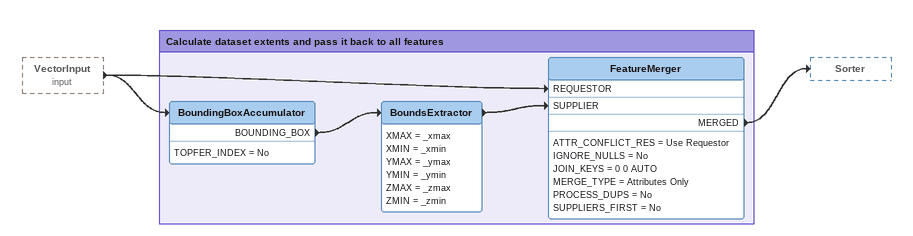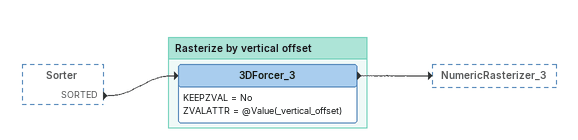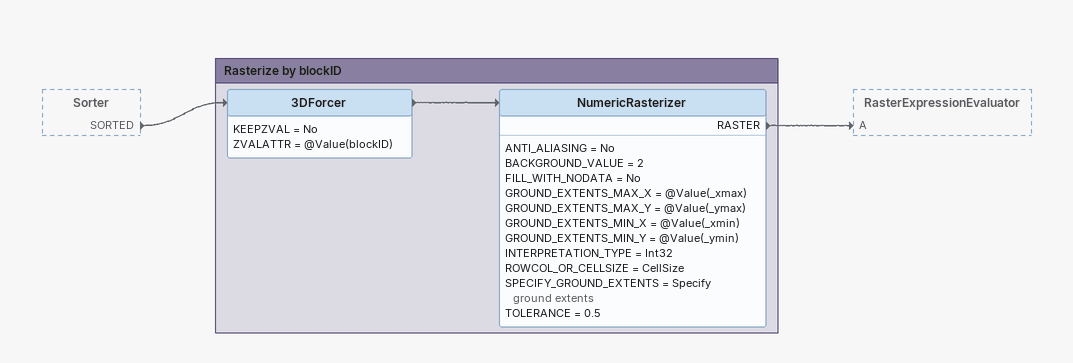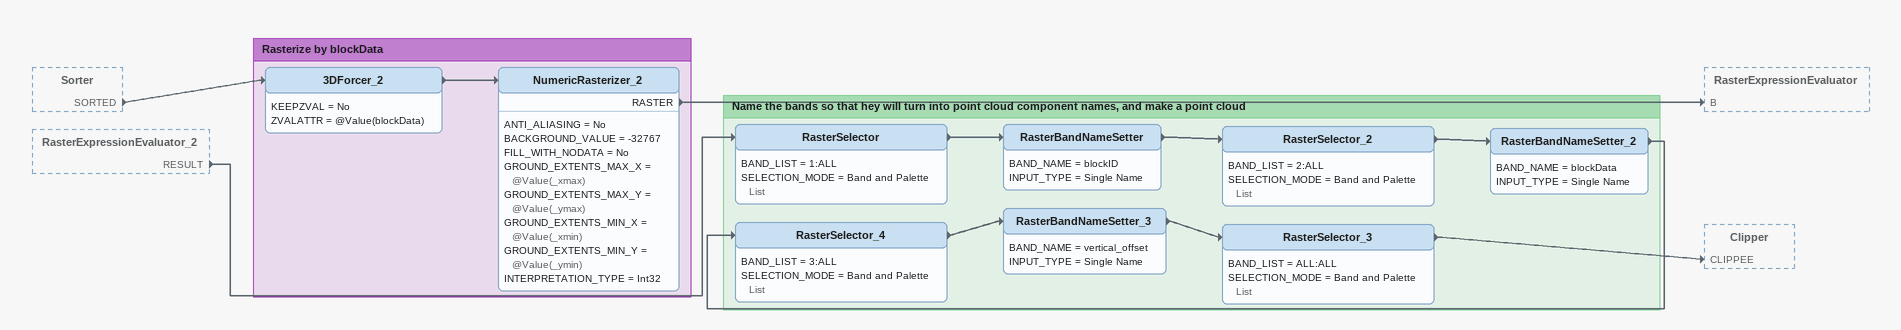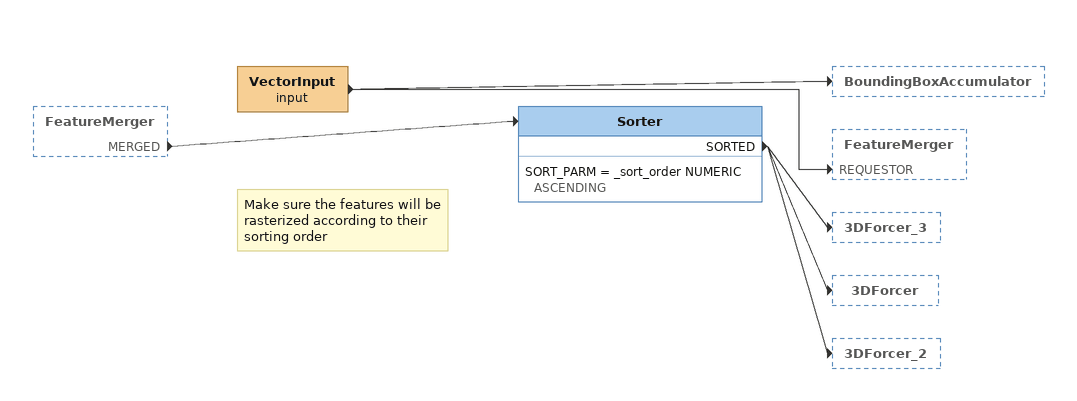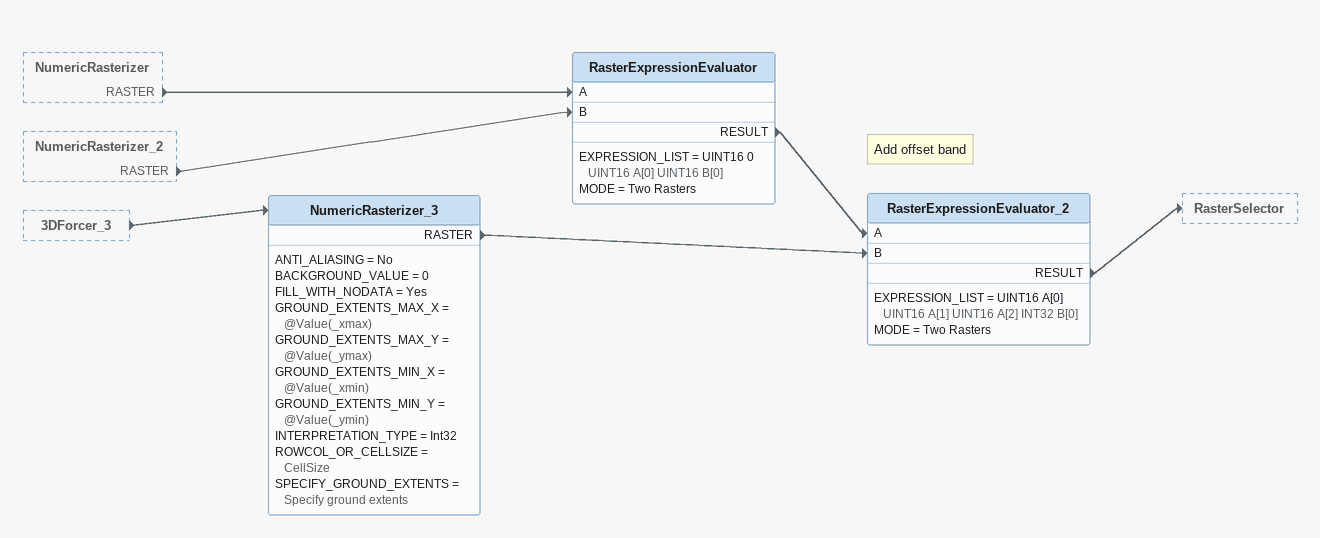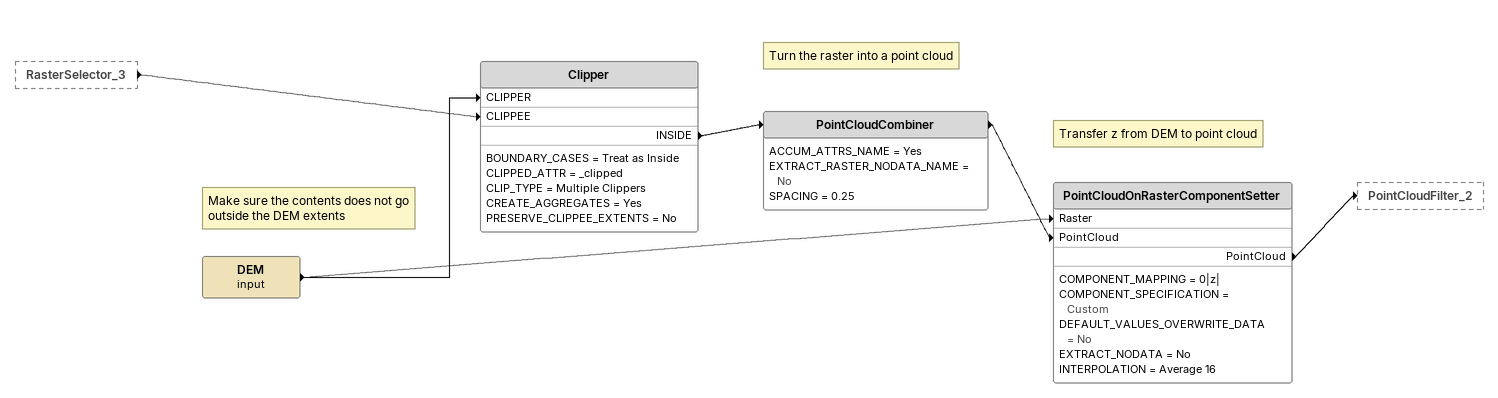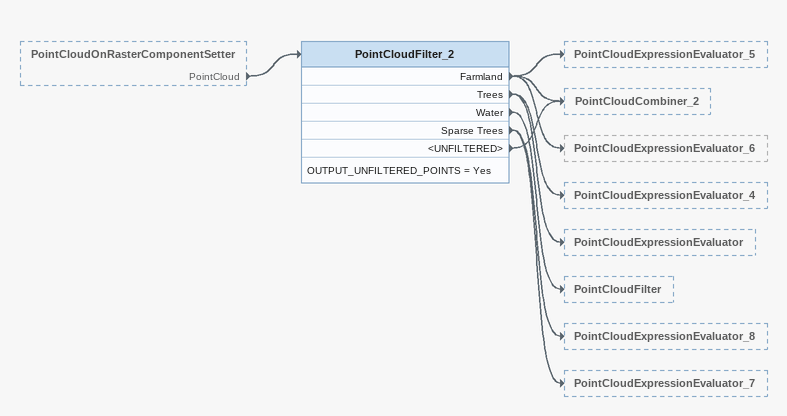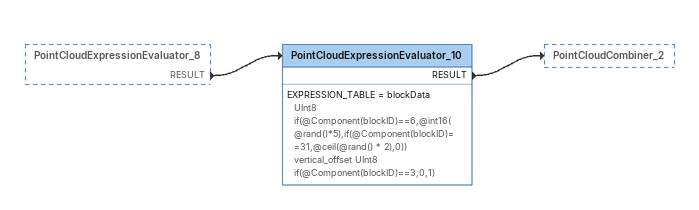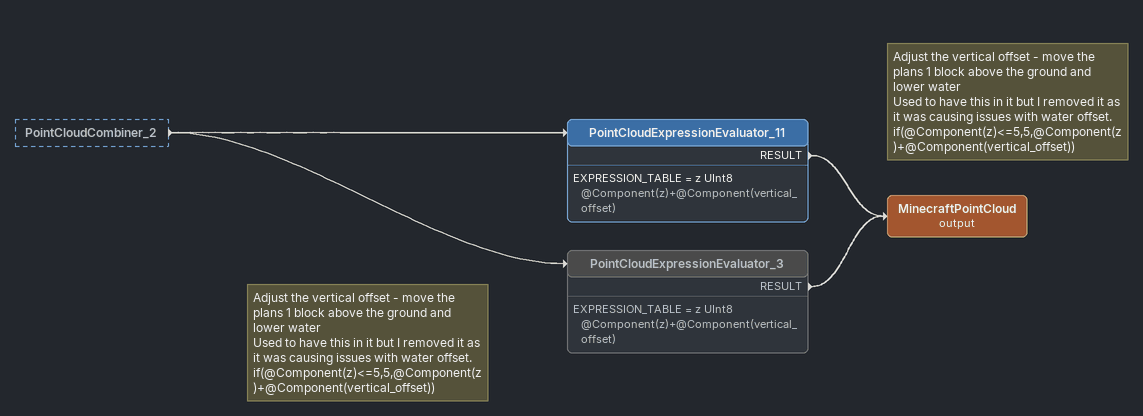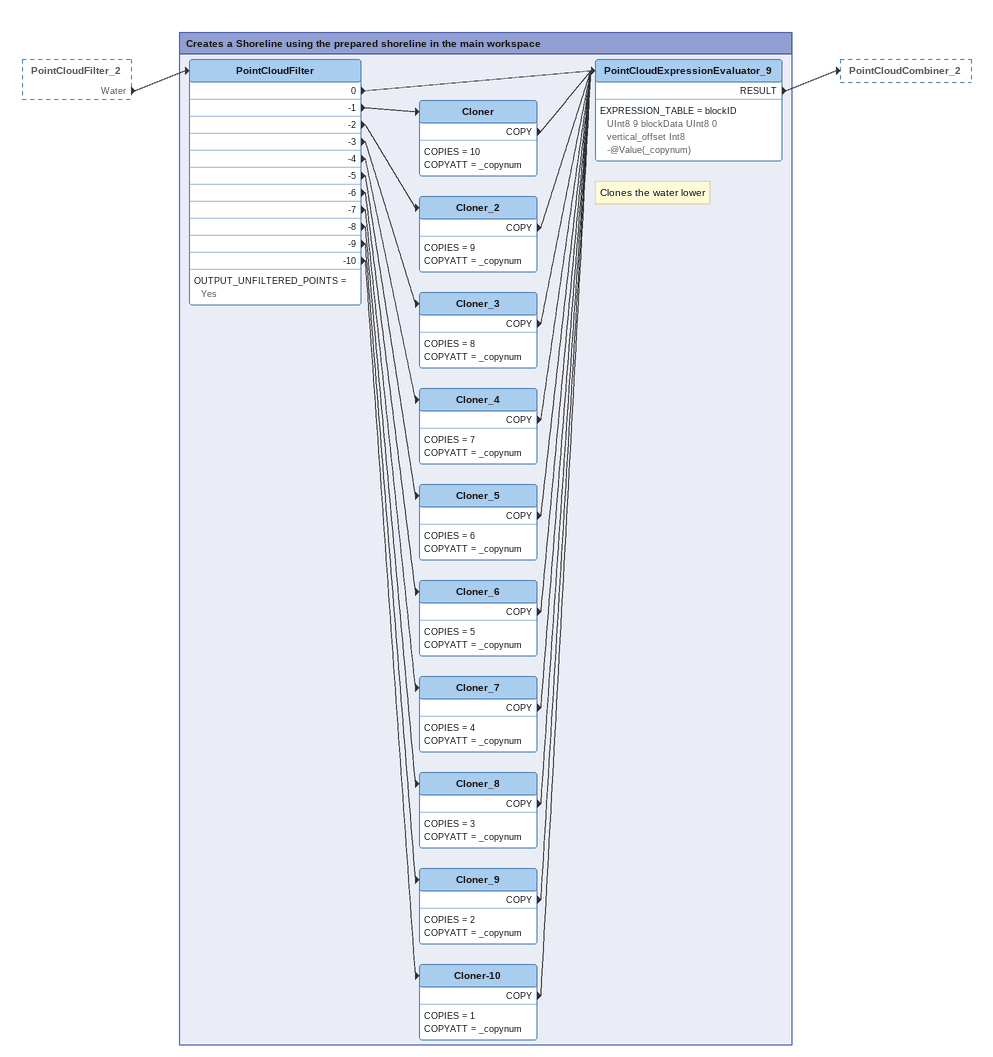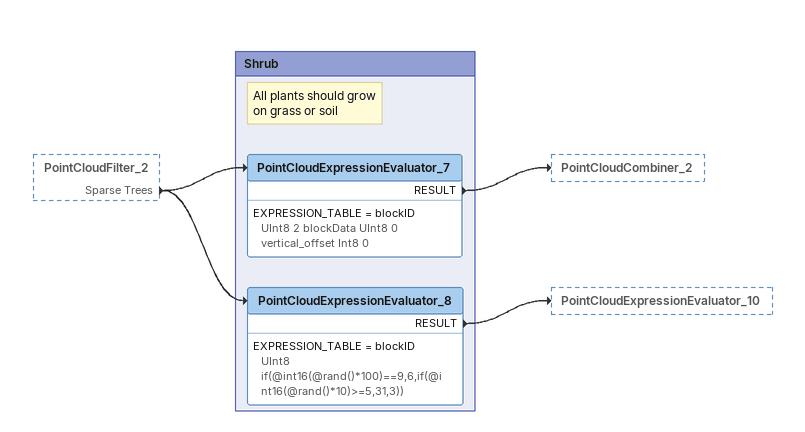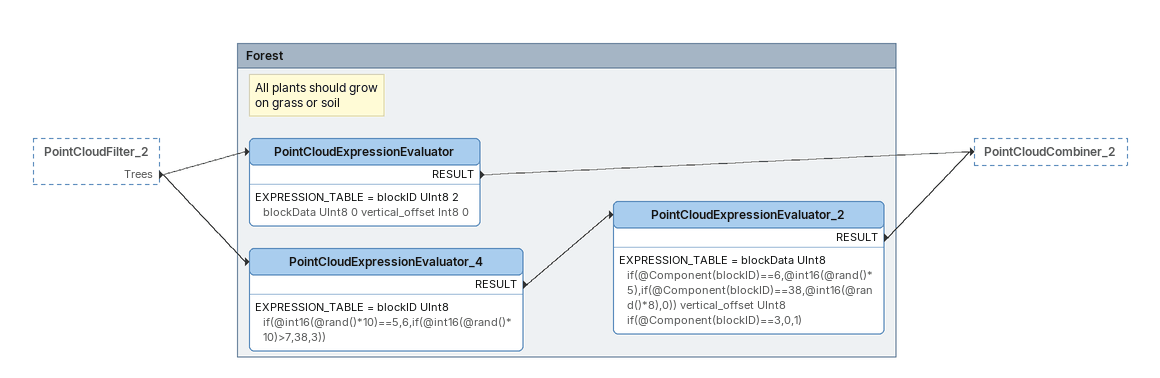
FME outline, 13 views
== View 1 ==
VectorInput (input) [outside]
    -> BoundingBoxAccumulator
    -> FeatureMerger [REQUESTOR]

Bookmark: Calculate dataset extents and pass it back to all features
BoundingBoxAccumulator
    TOPFER_INDEX = No
    BOUNDING_BOX -> BoundsExtractor
BoundsExtractor
    XMAX = _xmax
    XMIN = _xmin
    YMAX = _ymax
    YMIN = _ymin
    ZMAX = _zmax
    ZMIN = _zmin
    -> FeatureMerger [SUPPLIER]
FeatureMerger
    ATTR_CONFLICT_RES = Use Requestor
    IGNORE_NULLS = No
    JOIN_KEYS = 0 0 AUTO
    MERGE_TYPE = Attributes Only
    PROCESS_DUPS = No
    SUPPLIERS_FIRST = No
    MERGED -> Sorter

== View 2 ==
Sorter [outside]
    SORTED -> 3DForcer_3

Bookmark: Rasterize by vertical offset
3DForcer_3
    KEEPZVAL = No
    ZVALATTR = @Value(_vertical_offset)
    -> NumericRasterizer_3

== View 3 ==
Sorter [outside]
    SORTED -> 3DForcer

Bookmark: Rasterize by blockID
3DForcer
    KEEPZVAL = No
    ZVALATTR = @Value(blockID)
    -> NumericRasterizer
NumericRasterizer
    ANTI_ALIASING = No
    BACKGROUND_VALUE = 2
    FILL_WITH_NODATA = No
    GROUND_EXTENTS_MAX_X = @Value(_xmax)
    GROUND_EXTENTS_MAX_Y = @Value(_ymax)
    GROUND_EXTENTS_MIN_X = @Value(_xmin)
    GROUND_EXTENTS_MIN_Y = @Value(_ymin)
    INTERPRETATION_TYPE = Int32
    ROWCOL_OR_CELLSIZE = CellSize
    SPECIFY_GROUND_EXTENTS = Specify ground extents
    TOLERANCE = 0.5
    RASTER -> RasterExpressionEvaluator [A]

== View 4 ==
Sorter [outside]
    SORTED -> 3DForcer_2
RasterExpressionEvaluator_2 [outside]
    RESULT -> RasterSelector

Bookmark: Rasterize by blockData
3DForcer_2
    KEEPZVAL = No
    ZVALATTR = @Value(blockData)
    -> NumericRasterizer_2
NumericRasterizer_2
    ANTI_ALIASING = No
    BACKGROUND_VALUE = -32767
    FILL_WITH_NODATA = No
    GROUND_EXTENTS_MAX_X = @Value(_xmax)
    GROUND_EXTENTS_MAX_Y = @Value(_ymax)
    GROUND_EXTENTS_MIN_X = @Value(_xmin)
    GROUND_EXTENTS_MIN_Y = @Value(_ymin)
    INTERPRETATION_TYPE = Int32
    RASTER -> RasterExpressionEvaluator [B]

Bookmark: Name the bands so that hey will turn into point cloud component names, and make a point cloud
RasterSelector
    BAND_LIST = 1:ALL
    SELECTION_MODE = Band and Palette List
    -> RasterBandNameSetter
RasterBandNameSetter
    BAND_NAME = blockID
    INPUT_TYPE = Single Name
    -> RasterSelector_2
RasterSelector_2
    BAND_LIST = 2:ALL
    SELECTION_MODE = Band and Palette List
    -> RasterBandNameSetter_2
RasterBandNameSetter_2
    BAND_NAME = blockData
    INPUT_TYPE = Single Name
    -> RasterSelector_4
RasterSelector_4
    BAND_LIST = 3:ALL
    SELECTION_MODE = Band and Palette List
    -> RasterBandNameSetter_3
RasterBandNameSetter_3
    BAND_NAME = vertical_offset
    INPUT_TYPE = Single Name
    -> RasterSelector_3
RasterSelector_3
    BAND_LIST = ALL:ALL
    SELECTION_MODE = Band and Palette List
    -> Clipper [CLIPPEE]

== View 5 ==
FeatureMerger [outside]
    MERGED -> Sorter
VectorInput (input)
    -> BoundingBoxAccumulator
    -> FeatureMerger [REQUESTOR]
Note: Make sure the features will be rasterized according to their sorting order
Sorter
    SORT_PARM = _sort_order NUMERIC ASCENDING
    SORTED -> 3DForcer_3
    SORTED -> 3DForcer
    SORTED -> 3DForcer_2

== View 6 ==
NumericRasterizer [outside]
    RASTER -> RasterExpressionEvaluator [A]
NumericRasterizer_2 [outside]
    RASTER -> RasterExpressionEvaluator [B]
3DForcer_3 [outside]
    -> NumericRasterizer_3
RasterExpressionEvaluator
    EXPRESSION_LIST = UINT16 0 UINT16 A[0] UINT16 B[0]
    MODE = Two Rasters
    RESULT -> RasterExpressionEvaluator_2 [A]
NumericRasterizer_3
    ANTI_ALIASING = No
    BACKGROUND_VALUE = 0
    FILL_WITH_NODATA = Yes
    GROUND_EXTENTS_MAX_X = @Value(_xmax)
    GROUND_EXTENTS_MAX_Y = @Value(_ymax)
    GROUND_EXTENTS_MIN_X = @Value(_xmin)
    GROUND_EXTENTS_MIN_Y = @Value(_ymin)
    INTERPRETATION_TYPE = Int32
    ROWCOL_OR_CELLSIZE = CellSize
    SPECIFY_GROUND_EXTENTS = Specify ground extents
    RASTER -> RasterExpressionEvaluator_2 [B]
Note: Add offset band
RasterExpressionEvaluator_2
    EXPRESSION_LIST = UINT16 A[0] UINT16 A[1] UINT16 A[2] INT32 B[0]
    MODE = Two Rasters
    RESULT -> RasterSelector

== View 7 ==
RasterSelector_3 [outside]
    -> Clipper [CLIPPEE]
DEM (input)
    -> PointCloudOnRasterComponentSetter [Raster]
    -> Clipper [CLIPPER]
Note: Make sure the contents does not go outside the DEM extents
Clipper
    BOUNDARY_CASES = Treat as Inside
    CLIPPED_ATTR = _clipped
    CLIP_TYPE = Multiple Clippers
    CREATE_AGGREGATES = Yes
    PRESERVE_CLIPPEE_EXTENTS = No
    INSIDE -> PointCloudCombiner
Note: Turn the raster into a point cloud
PointCloudCombiner
    ACCUM_ATTRS_NAME = Yes
    EXTRACT_RASTER_NODATA_NAME = No
    SPACING = 0.25
    -> PointCloudOnRasterComponentSetter [PointCloud]
Note: Transfer z from DEM to point cloud
PointCloudOnRasterComponentSetter
    COMPONENT_MAPPING = 0|z|
    COMPONENT_SPECIFICATION = Custom
    DEFAULT_VALUES_OVERWRITE_DATA = No
    EXTRACT_NODATA = No
    INTERPOLATION = Average 16
    PointCloud -> PointCloudFilter_2

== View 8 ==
PointCloudOnRasterComponentSetter [outside]
    PointCloud -> PointCloudFilter_2
PointCloudFilter_2
    OUTPUT_UNFILTERED_POINTS = Yes
    Farmland -> PointCloudExpressionEvaluator_5
    Farmland -> PointCloudCombiner_2
    Farmland -> PointCloudExpressionEvaluator_6
    Trees -> PointCloudExpressionEvaluator_4
    Trees -> PointCloudExpressionEvaluator
    Water -> PointCloudFilter
    Sparse Trees -> PointCloudExpressionEvaluator_8
    Sparse Trees -> PointCloudExpressionEvaluator_7
    <UNFILTERED> -> PointCloudCombiner_2

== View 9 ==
PointCloudExpressionEvaluator_8 [outside]
    RESULT -> PointCloudExpressionEvaluator_10
PointCloudExpressionEvaluator_10
    EXPRESSION_TABLE = blockData UInt8 if(@Component(blockID)==6,@int16(@rand()*5),if(@Component(blockID)==31,@ceil(@rand() * 2),0)) vertical_offset UInt8 if(@Component(blockID)==3,0,1)
    RESULT -> PointCloudCombiner_2

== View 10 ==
PointCloudCombiner_2 [outside]
    -> PointCloudExpressionEvaluator_3
    -> PointCloudExpressionEvaluator_11
Note: Adjust the vertical offset - move the plans 1 block above the ground and lower water / Used to have this in it but I removed it as it was causing issues with water offset. / if(@Component(z)<=5,5,@Component(z)+@Component(vertical_offset))
PointCloudExpressionEvaluator_11
    EXPRESSION_TABLE = z UInt8 @Component(z)+@Component(vertical_offset)
    RESULT -> MinecraftPointCloud (output)
Note: Adjust the vertical offset - move the plans 1 block above the ground and lower water / Used to have this in it but I removed it as it was causing issues with water offset. / if(@Component(z)<=5,5,@Component(z)+@Component(vertical_offset))
PointCloudExpressionEvaluator_3 [off]
    EXPRESSION_TABLE = z UInt8 @Component(z)+@Component(vertical_offset)
    RESULT -> MinecraftPointCloud (output)
MinecraftPointCloud (output)

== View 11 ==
PointCloudFilter_2 [outside]
    Water -> PointCloudFilter

Bookmark: Creates a Shoreline using the prepared shoreline in the main workspace
PointCloudFilter
    OUTPUT_UNFILTERED_POINTS = Yes
    0 -> PointCloudExpressionEvaluator_9
    -1 -> Cloner
    -2 -> Cloner_2
    -3 -> Cloner_3
    -4 -> Cloner_4
    -5 -> Cloner_5
    -6 -> Cloner_6
    -7 -> Cloner_7
    -8 -> Cloner_8
    -9 -> Cloner_9
    -10 -> Cloner-10
Cloner
    COPIES = 10
    COPYATT = _copynum
    COPY -> PointCloudExpressionEvaluator_9
Cloner_2
    COPIES = 9
    COPYATT = _copynum
    COPY -> PointCloudExpressionEvaluator_9
Cloner_3
    COPIES = 8
    COPYATT = _copynum
    COPY -> PointCloudExpressionEvaluator_9
Cloner_4
    COPIES = 7
    COPYATT = _copynum
    COPY -> PointCloudExpressionEvaluator_9
Cloner_5
    COPIES = 6
    COPYATT = _copynum
    COPY -> PointCloudExpressionEvaluator_9
Cloner_6
    COPIES = 5
    COPYATT = _copynum
    COPY -> PointCloudExpressionEvaluator_9
Cloner_7
    COPIES = 4
    COPYATT = _copynum
    COPY -> PointCloudExpressionEvaluator_9
Cloner_8
    COPIES = 3
    COPYATT = _copynum
    COPY -> PointCloudExpressionEvaluator_9
Cloner_9
    COPIES = 2
    COPYATT = _copynum
    COPY -> PointCloudExpressionEvaluator_9
Cloner-10
    COPIES = 1
    COPYATT = _copynum
    COPY -> PointCloudExpressionEvaluator_9
Note: Clones the water lower
PointCloudExpressionEvaluator_9
    EXPRESSION_TABLE = blockID UInt8 9 blockData UInt8 0 vertical_offset Int8 -@Value(_copynum)
    RESULT -> PointCloudCombiner_2

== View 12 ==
PointCloudFilter_2 [outside]
    Sparse Trees -> PointCloudExpressionEvaluator_8
    Sparse Trees -> PointCloudExpressionEvaluator_7

Bookmark: Shrub
Note: All plants should grow / on grass or soil
PointCloudExpressionEvaluator_7
    EXPRESSION_TABLE = blockID UInt8 2 blockData UInt8 0 vertical_offset Int8 0
    RESULT -> PointCloudCombiner_2
PointCloudExpressionEvaluator_8
    EXPRESSION_TABLE = blockID UInt8 if(@int16(@rand()*100)==9,6,if(@int16(@rand()*10)>=5,31,3))
    RESULT -> PointCloudExpressionEvaluator_10

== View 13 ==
PointCloudFilter_2 [outside]
    Trees -> PointCloudExpressionEvaluator_4
    Trees -> PointCloudExpressionEvaluator

Bookmark: Forest
Note: All plants should grow / on grass or soil
PointCloudExpressionEvaluator
    EXPRESSION_TABLE = blockID UInt8 2 blockData UInt8 0 vertical_offset Int8 0
    RESULT -> PointCloudCombiner_2
PointCloudExpressionEvaluator_4
    EXPRESSION_TABLE = blockID UInt8 if(@int16(@rand()*10)==5,6,if(@int16(@rand()*10)>7,38,3))
    RESULT -> PointCloudExpressionEvaluator_2
PointCloudExpressionEvaluator_2
    EXPRESSION_TABLE = blockData UInt8 if(@Component(blockID)==6,@int16(@rand()*5),if(@Component(blockID)==38,@int16(@rand()*8),0)) vertical_offset UInt8 if(@Component(blockID)==3,0,1)
    RESULT -> PointCloudCombiner_2
